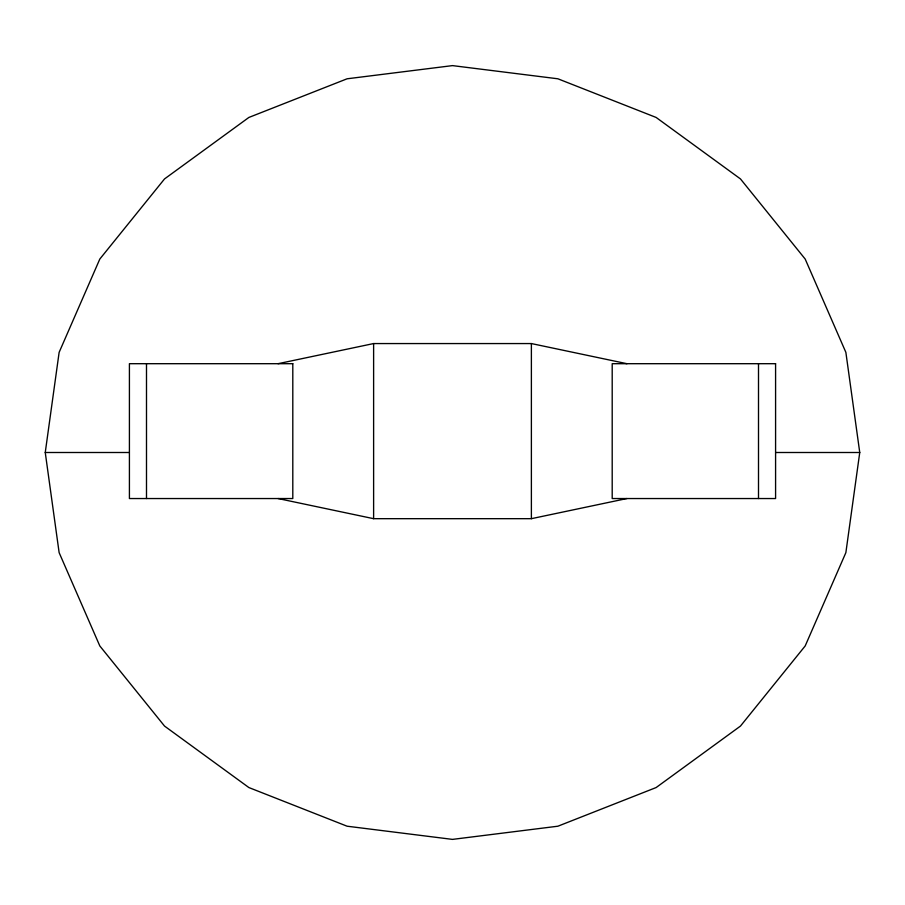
<?xml version="1.0" encoding="UTF-8"?>
<svg xmlns="http://www.w3.org/2000/svg" width="905" height="905" viewBox="0 0 905 905"><rect width="100%" height="100%" fill="white"/><g stroke="black" fill="none" stroke-linecap="round" stroke-linejoin="round"><path stroke-width="1.36" d="M45.25 452.5L59.13 352.362L99.81 259.056L164.529 178.93L248.875 117.446L347.101 78.792L452.5 65.613L557.899 78.792L656.125 117.446L740.471 178.93L805.19 259.056L845.87 352.362L859.75 452.5L845.87 552.638L805.19 645.944L740.471 726.07L656.125 787.554L557.899 826.208L452.5 839.388L347.101 826.208L248.875 787.554L164.529 726.07L99.81 645.944L59.13 552.638L45.25 452.5L129.358 452.5M278.061 363.697L373.618 343.561L531.382 343.561L626.939 363.697M278.061 498.542L373.618 518.678L531.382 518.678L626.939 498.542M775.642 452.5L859.75 452.5M758.503 363.697L758.503 498.542M531.382 343.561L531.382 518.678M373.618 343.561L373.618 518.678M146.497 363.697L146.497 498.542M292.801 363.697L129.415 363.697L129.415 498.542L292.801 498.542L292.801 363.697M775.585 363.697L612.199 363.697L612.199 498.542L775.585 498.542L775.585 363.697"/></g></svg>
